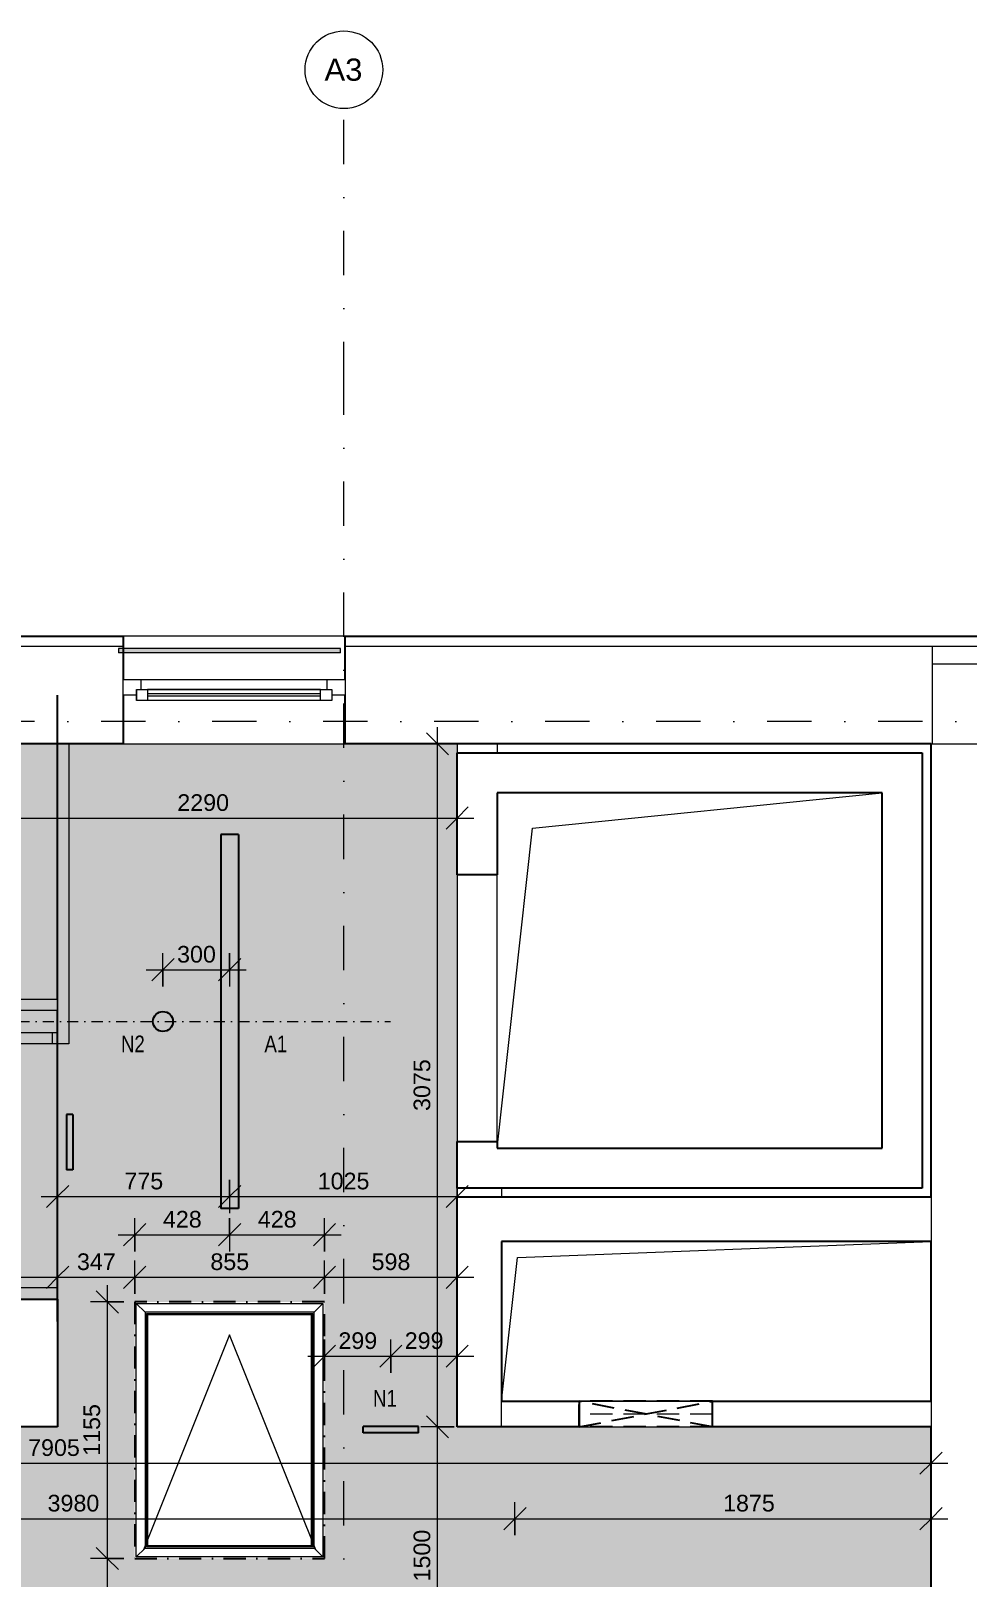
# Model space of a CAD drawing. Header units: millimetres. Extents: x -2236 to 45464, y -3604 to 14792.
# Drawn here: x 14790 to 19008, y 7799 to 14760 of the extents above; entities that cross this region are included whole.
import ezdxf

# ---------------------------------------------------------------- set-up
doc = ezdxf.new("R2010")
doc.units = ezdxf.units.MM
for name, pattern in [('ABMV_DashDot_2_2mm-S0_6mm', [110, 50, -30, 0, -30]), ('HA_Dash_3mm-S1mm', [150, 100, -50]), ('HA_DashDot_10mm-S3mm', [500, 200, -150, 0, -150]), ('HA_DashDot_4mm-S1mm', [200, 100, -50, 0, -50])]:
    doc.linetypes.add(name, pattern=pattern)
for name, color, linetype, lineweight in [('-UNDERLAY_A-AREA-____-OTLN', 9, 'Continuous', 25), ('-UNDERLAY_A-FLOR-____-OTLN', 9, 'Continuous', 9), ('-UNDERLAY_A-FLOR-HRAL-OTLN', 9, 'Continuous', 9), ('A-____-____-DIMS', 9, 'Continuous', 5), ('A-____-____-DIMS-50', 9, 'Continuous', 5), ('A-CLNG-____-OTLN', 9, 'Continuous', 9), ('A-CLNG-____-PATT', 9, 'Continuous', 9), ('A-DETL-____-OTLN', 9, 'Continuous', 25), ('A-DETL-GENF-OTLN', 9, 'Continuous', 9), ('A-FLOR-____-OTLN', 9, 'Continuous', 9), ('A-FLOR-____-OVHD', 9, 'HA_DashDot_4mm-S1mm', 25), ('A-GENM-____-HDLN', 9, 'HA_Dash_3mm-S1mm', 9), ('A-GENM-____-MCUT', 9, 'Continuous', 25), ('A-GENM-____-OTLN', 9, 'Continuous', 9), ('A-GLAZ-____-MCUT', 9, 'Continuous', 5), ('A-GLAZ-____-OTLN', 9, 'Continuous', 5), ('A-WALL-____-MCUT', 9, 'Continuous', 9), ('A-WALL-____-OTLN', 9, 'Continuous', 9), ('E-LITE-EQPM-IDEN', 9, 'Continuous', 9), ('E-LITE-EQPM-OTLN', 9, 'Continuous', 9), ('I-WALL-____-MCUT', 9, 'Continuous', 25), ('I-WALL-____-OTLN', 9, 'Continuous', 9), ('S-GRID-____-IDEN', 9, 'Continuous', 9), ('S-GRID-____-OTLN', 9, 'Continuous', 5)]:
    doc.layers.add(name, color=color, linetype=linetype, lineweight=lineweight)
doc.styles.add('Arial', font='arial.ttf', dxfattribs={"height": 100})
doc.styles.add('Arial_1', font='arial.ttf', dxfattribs={"height": 75})
doc.styles.add('Arial_2', font='arial.ttf', dxfattribs={"width": 0.8, "height": 75})
doc.dimstyles.new('Inner_Dimensions', dxfattribs={"dimscale": 304.8, "dimtxt": 76.519455, "dimasz": 0.328084, "dimexe": 0.246063, "dimexo": 0.0625, "dimgap": 0.032808, "dimtad": 1, "dimdec": 0, "dimzin": 0, "dimdsep": 46, "dimtxsty": 'Arial_1', "dimblk1": 'OBLIQUE', "dimblk2": 'OBLIQUE', "dimsah": 1, "dimcen": 0.09, "dimdle": 0.246063, "dimazin": 0, "dimtfac": 1, "dimtdec": 4, "dimtix": 1, "dimtmove": 2, "dimatfit": 3, "dimfxl": 0.246063, "dimfxlon": 1, "dimtvp": 1, "dimtolj": 1, "dimtzin": 0, "dimlwd": 9, "dimlwe": 9, "dimarcsym": 2})
doc.dimstyles.new('Inner_Dimensions_1', dxfattribs={"dimscale": 304.8, "dimtxt": 76.519455, "dimasz": 0.328084, "dimexe": 0.246063, "dimexo": 0.0625, "dimgap": 0.032808, "dimtad": 1, "dimdec": 0, "dimzin": 0, "dimdsep": 46, "dimtxsty": 'Arial_1', "dimblk1": 'OBLIQUE', "dimblk2": 'OBLIQUE', "dimsah": 1, "dimcen": 0.09, "dimdle": 0.246063, "dimazin": 0, "dimtfac": 1, "dimtdec": 4, "dimtix": 1, "dimtmove": 0, "dimatfit": 3, "dimfxl": 0.246063, "dimfxlon": 1, "dimtvp": 1, "dimtolj": 1, "dimtzin": 0, "dimlwd": 9, "dimlwe": 9, "dimarcsym": 2})

# ---------------------------------------------------------------- blocks, each defined once
blk = doc.blocks.new('Top Rail Type - Top Rail_Internal_-1382153-DSP_3NP-A')
at = {"layer": '-UNDERLAY_A-FLOR-HRAL-OTLN'}
for p, q in [((14960.4, 11550), (14910.4, 11550)), ((14910.4, 11550), (14910.4, 10324.6)), ((14960.4, 11550), (14960.4, 10324.6)), ((12619.6, 10400.4), (12694.6, 10400.4)), ((12619.6, 10275.4), (12619.6, 10400.4)), ((12694.6, 10350.4), (12694.6, 10400.4)), ((12694.6, 10400.4), (14910, 10400.4)), ((14910, 10350.4), (14910, 10400.4)), ((12669.6, 10350.4), (12694.6, 10350.4)), ((12669.6, 10275.4), (12669.6, 10350.4)), ((12694.6, 10350.4), (14910, 10350.4)), ((14910.4, 10324.6), (14910.4, 10249.6)), ((14960.4, 10324.6), (14960.4, 10199.6)), ((12619.6, 10199.6), (12619.6, 10275.4)), ((12669.6, 10199.6), (12669.6, 10275.4)), ((14885.4, 10249.6), (12669.6, 10249.6)), ((14885.4, 10249.6), (14885.4, 10199.6)), ((14910.4, 10249.6), (14885.4, 10249.6)), ((12619.6, 10199.6), (12669.6, 10199.6)), ((12669.6, 10199.6), (12619.6, 10199.6)), ((14885.4, 10199.6), (12669.6, 10199.6)), ((14960.4, 10199.6), (14885.4, 10199.6))]:
    blk.add_line(p, q, dxfattribs=at)
blk = doc.blocks.new('Railing - Railing-1646378-DSP_3NP-A')
at = {"layer": '-UNDERLAY_A-FLOR-HRAL-OTLN'}
blk.add_hatch(color=256, dxfattribs=at).paths.add_polyline_path([(16185, 11960), (16185, 11980), (15185, 11980), (15185, 11960), (16075.7, 11960)])
for p, q in [((15185, 11980), (15185, 11960)), ((16185, 11980), (15185, 11980)), ((16185, 11960), (16185, 11980)), ((16185, 11960), (15185, 11960))]:
    blk.add_line(p, q, dxfattribs=at)
blk = doc.blocks.new('Top Rail Type - Top Rail_Internal_-2185086-DSP_3NP-A')
at = {"layer": '-UNDERLAY_A-FLOR-HRAL-OTLN'}
for p, q in [((11830, 9100.4), (11830, 9050.4)), ((12404.3, 9100.4), (11830, 9100.4)), ((12404.3, 9050.4), (11830, 9050.4)), ((12404.3, 9100.4), (12404.3, 9050.4)), ((14910, 9100.4), (12404.3, 9100.4)), ((14910, 9050.4), (12404.3, 9050.4)), ((14910, 9050.4), (14910, 9100.4))]:
    blk.add_line(p, q, dxfattribs=at)
blk = doc.blocks.new('HA_WD_SinglePanel - 1000x2400-2168134-DSP_3NP-A')
at = {"layer": 'A-GLAZ-____-MCUT'}
for p, q in [((-500, 0), (-500, 70)), ((-500, 70), (-420, 70)), ((-420, 70), (-420, 25)), ((420, 25), (420, 70)), ((420, 70), (500, 70)), ((500, 70), (500, 0)), ((-440, 0), (-500, 0)), ((-440, -25), (-440, 25)), ((-440, 25), (-390, 25)), ((-390, 25), (-390, -25)), ((390, 5), (-390, 5)), ((390, -25), (390, 25)), ((390, 25), (440, 25)), ((440, 25), (440, -25)), ((500, 0), (440, 0)), ((-390, -25), (-440, -25)), ((390, -5), (-390, -5)), ((440, -25), (390, -25))]:
    blk.add_line(p, q, dxfattribs=at)
at = {"layer": 'A-GLAZ-____-OTLN'}
for p, q in [((-420, 70), (420, 70)), ((-440, 25), (-440, -25)), ((-440, 25), (440, 25)), ((390, 25), (-390, 25)), ((440, 25), (440, -25)), ((440, -25), (-440, -25)), ((390, -25), (-390, -25))]:
    blk.add_line(p, q, dxfattribs=at)
blk = doc.blocks.new('HA_GM_Shaft_Rectangle - Default-2065188-DSP_3NP-A')
at = {"layer": 'A-DETL-GENF-OTLN'}
for p, q in [((72, -72), (1935, 0)), ((0, -720), (72, -72))]:
    blk.add_line(p, q, dxfattribs=at)
at = {"layer": 'A-GENM-____-OTLN'}
for p, q in [((0, -720), (0, 0)), ((0, 0), (1935, 0)), ((1935, 0), (1935, -720)), ((1935, -720), (0, -720))]:
    blk.add_line(p, q, dxfattribs=at)
blk = doc.blocks.new('HA_GM_Shaft_Rectangle - Default-2065181-DSP_3NP-A')
at = {"layer": 'A-DETL-GENF-OTLN'}
for p, q in [((160, -160), (1735, 0)), ((0, -1600), (160, -160))]:
    blk.add_line(p, q, dxfattribs=at)
at = {"layer": 'A-GENM-____-OTLN'}
for p, q in [((0, -1600), (0, 0)), ((0, 0), (1735, 0)), ((1735, 0), (1735, -1600)), ((1735, -1600), (0, -1600))]:
    blk.add_line(p, q, dxfattribs=at)
blk = doc.blocks.new('Roof-Windows_VELUX_CXP_ISD-1 - CXP size 900x1200 _090120_-1849919-DSP_3NP-A')
at = {"layer": 'A-GLAZ-____-OTLN'}
for p, q in [((-530.8, 380.8), (-570.5, 420.5)), ((-570.5, -420.5), (-570.5, 420.5)), ((-570.5, 420.5), (570.5, 420.5)), ((570.5, 420.5), (530.8, 380.8)), ((570.5, 420.5), (570.5, -420.5)), ((530.8, 380.8), (-530.8, 380.8)), ((-530.8, 380.8), (-530.8, -380.8)), ((-524.8, -374.8), (-524.8, 374.8)), ((-524.8, 374.8), (-519.3, 369.3)), ((524.8, 374.8), (-524.8, 374.8)), ((-519.3, 369.3), (-519.3, -369.3)), ((519.3, 369.3), (-519.3, 369.3)), ((537.9, 387.9), (-429.3, 0)), ((519.3, 369.3), (524.8, 374.8)), ((519.3, -369.3), (519.3, 369.3)), ((524.8, 374.8), (524.8, -374.8)), ((530.8, -380.8), (530.8, 380.8)), ((-429.3, 0), (537.9, -387.9)), ((-530.8, -380.8), (-570.5, -420.5)), ((-530.8, -380.8), (530.8, -380.8)), ((-524.8, -374.8), (-519.3, -369.3)), ((524.8, -374.8), (-524.8, -374.8)), ((-519.3, -369.3), (519.3, -369.3)), ((524.8, -374.8), (519.3, -369.3)), ((530.8, -380.8), (570.5, -420.5)), ((570.5, -420.5), (-570.5, -420.5))]:
    blk.add_line(p, q, dxfattribs=at)
blk = doc.blocks.new('HA_LF_GenericSymbol_Linear - svitidlo 1683x80 A1-2180294-DSP_3NP-A')
at = {"layer": 'E-LITE-EQPM-OTLN', "color": 11, "lineweight": 25}
for p, q in [((40, 841.5), (-40, 841.5)), ((-40, 841.5), (-40, -841.5)), ((40, 841.5), (40, -841.5)), ((40, -841.5), (-40, -841.5))]:
    blk.add_line(p, q, dxfattribs=at)
blk = doc.blocks.new('HA_LF_N3l - N2-2142194-DSP_3NP-A')
at = {"layer": 'E-LITE-EQPM-OTLN', "color": 11, "lineweight": 25}
blk.add_circle((0, 0), 45, dxfattribs=at)
blk = doc.blocks.new('HA_LF_N1 - nouzove svitidlo 250x29-1940342-DSP_3NP-A')
at = {"layer": 'E-LITE-EQPM-OTLN', "color": 11, "lineweight": 25}
for p, q in [((14.5, 125), (-14.5, 125)), ((-14.5, 125), (-14.5, -125)), ((14.5, 125), (14.5, -125)), ((14.5, -125), (-14.5, -125))]:
    blk.add_line(p, q, dxfattribs=at)
blk = doc.blocks.new('TB_Porotherm KP11_5_1000mm - TB_Porotherm KP11_5_1000mm-V6-DSP_3NP-A')
at = {"layer": 'A-GENM-____-HDLN'}
for p, q in [((-300, 57.5), (300, 57.5)), ((-300, 0), (300, 0)), ((300, -57.5), (-300, -57.5))]:
    blk.add_line(p, q, dxfattribs=at)
blk = doc.blocks.new('HA_GM_Opening_Rectangle_WallBased - Default-2178602-DSP_3NP-A')
at = {"layer": 'A-GENM-____-MCUT', "linetype": 'HA_Dash_3mm-S1mm'}
for p, q in [((425, 57.5), (-175, -57.5)), ((-175, 57.5), (425, -57.5)), ((-175, 57.5), (-175, -57.5)), ((-175, 57.5), (425, 57.5)), ((425, 57.5), (425, -57.5)), ((-175, -57.5), (425, -57.5))]:
    blk.add_line(p, q, dxfattribs=at)
blk = doc.blocks.new('Grid - Radius 3_5mm-353793-DSP_3NP-A')
at = {"layer": 'S-GRID-____-IDEN'}
blk.add_circle((0, 0), 3.5, dxfattribs=at)
blk = doc.blocks.new('DIMBLOCK47-DSP_3NP-A')
at = {"layer": 'A-____-____-DIMS-50', "lineweight": 9}
for p, q in [((12990.5, 7986.7), (12990.5, 8136.7)), ((12990.5, 8061.7), (13040.5, 8111.7)), ((16970.5, 7986.7), (16970.5, 8136.7)), ((16970.5, 8061.7), (17020.5, 8111.7)), ((12990.5, 8061.7), (12940.5, 8011.7)), ((12990.5, 8061.7), (16970.5, 8061.7)), ((12990.5, 8061.7), (12990.5, 7986.7)), ((16970.5, 8061.7), (16920.5, 8011.7)), ((16970.5, 8061.7), (16970.5, 7986.7))]:
    blk.add_line(p, q, dxfattribs=at)
at = {"layer": 'A-____-____-DIMS-50', "color": 0, "lineweight": 9, "insert": (14865.1, 8169.1), "char_height": 75, "width": 276.883, "attachment_point": 1, "line_spacing_factor": 0.941778, "style": 'Arial_1'}
blk.add_mtext('3980', dxfattribs=at)
blk = doc.blocks.new('_Oblique')
at = {"color": 0, "linetype": 'ByBlock', "lineweight": -2}
blk.add_line((-0.5, -0.5), (0.5, 0.5), dxfattribs=at)
blk = doc.blocks.new('DIMBLOCK48-DSP_3NP-A')
at = {"layer": 'A-____-____-DIMS-50', "lineweight": 9}
for p, q in [((16970.5, 7986.7), (16970.5, 8136.7)), ((16970.5, 8061.7), (17020.5, 8111.7)), ((18845, 8136.7), (18845, 7986.7)), ((18845, 8061.7), (18845, 8136.7)), ((18845, 8061.7), (18895, 8111.7)), ((16970.5, 8061.7), (16920.5, 8011.7)), ((16970.5, 8061.7), (18920, 8061.7)), ((16970.5, 8061.7), (16970.5, 7986.7)), ((18845, 8061.7), (18795, 8011.7))]:
    blk.add_line(p, q, dxfattribs=at)
at = {"layer": 'A-____-____-DIMS-50', "color": 0, "lineweight": 9, "insert": (17908.2, 8169.1), "char_height": 75, "width": 276.883, "attachment_point": 1, "line_spacing_factor": 0.941778, "style": 'Arial_1'}
blk.add_mtext('1875', dxfattribs=at)
blk = doc.blocks.new('DIMBLOCK91-DSP_3NP-A')
at = {"layer": 'A-____-____-DIMS-50', "lineweight": 9}
for p, q in [((14910.5, 9437), (14910.5, 9587)), ((14910.5, 9512), (14960.5, 9562)), ((15685, 9587), (15685, 9437)), ((15685, 9512), (15685, 9587)), ((15685, 9512), (15735, 9562)), ((14835.5, 9512), (15685, 9512)), ((14910.5, 9512), (14860.5, 9462)), ((14910.5, 9512), (14910.5, 9437)), ((15685, 9512), (15635, 9462))]:
    blk.add_line(p, q, dxfattribs=at)
at = {"layer": 'A-____-____-DIMS-50', "color": 0, "lineweight": 9, "insert": (15211.2, 9619.4), "char_height": 75, "width": 207.662, "attachment_point": 1, "line_spacing_factor": 0.941778, "style": 'Arial_1'}
blk.add_mtext('775', dxfattribs=at)
blk = doc.blocks.new('DIMBLOCK92-DSP_3NP-A')
at = {"layer": 'A-____-____-DIMS-50', "lineweight": 9}
for p, q in [((15685, 9587), (15685, 9437)), ((15685, 9512), (15685, 9587)), ((15685, 9512), (15735, 9562)), ((16710, 9587), (16710, 9437)), ((16710, 9512), (16710, 9587)), ((16710, 9512), (16760, 9562)), ((15685, 9512), (15635, 9462)), ((15685, 9512), (16785, 9512)), ((16710, 9512), (16660, 9462))]:
    blk.add_line(p, q, dxfattribs=at)
at = {"layer": 'A-____-____-DIMS-50', "color": 0, "lineweight": 9, "insert": (16082.1, 9619.4), "char_height": 75, "width": 276.883, "attachment_point": 1, "line_spacing_factor": 0.941778, "style": 'Arial_1'}
blk.add_mtext('1025', dxfattribs=at)
blk = doc.blocks.new('DIMBLOCK95-DSP_3NP-A')
at = {"layer": 'A-____-____-DIMS-50', "lineweight": 9}
for p, q in [((14910.5, 9073.7), (14910.5, 9223.7)), ((14910.5, 9148.7), (14960.5, 9198.7)), ((15257.5, 9073.7), (15257.5, 9223.7)), ((15257.5, 9148.7), (15307.5, 9198.7)), ((14835.5, 9148.7), (15257.5, 9148.7)), ((14910.5, 9148.7), (14860.5, 9098.7)), ((14910.5, 9148.7), (14910.5, 9073.7)), ((15257.5, 9148.7), (15207.5, 9098.7)), ((15257.5, 9148.7), (15257.5, 9073.7))]:
    blk.add_line(p, q, dxfattribs=at)
at = {"layer": 'A-____-____-DIMS-50', "color": 0, "lineweight": 9, "insert": (14997.5, 9256.1), "char_height": 75, "width": 207.662, "attachment_point": 1, "line_spacing_factor": 0.941778, "style": 'Arial_1'}
blk.add_mtext('347', dxfattribs=at)
blk = doc.blocks.new('DIMBLOCK96-DSP_3NP-A')
at = {"layer": 'A-____-____-DIMS-50', "lineweight": 9}
for p, q in [((15257.5, 9073.7), (15257.5, 9223.7)), ((15257.5, 9148.7), (15307.5, 9198.7)), ((16112.5, 9073.7), (16112.5, 9223.7)), ((16112.5, 9148.7), (16162.5, 9198.7)), ((15257.5, 9148.7), (15207.5, 9098.7)), ((15257.5, 9148.7), (16112.5, 9148.7)), ((15257.5, 9148.7), (15257.5, 9073.7)), ((16112.5, 9148.7), (16062.5, 9098.7)), ((16112.5, 9148.7), (16112.5, 9073.7))]:
    blk.add_line(p, q, dxfattribs=at)
at = {"layer": 'A-____-____-DIMS-50', "color": 0, "lineweight": 9, "insert": (15598.5, 9256.1), "char_height": 75, "width": 207.662, "attachment_point": 1, "line_spacing_factor": 0.941778, "style": 'Arial_1'}
blk.add_mtext('855', dxfattribs=at)
blk = doc.blocks.new('DIMBLOCK97-DSP_3NP-A')
at = {"layer": 'A-____-____-DIMS-50', "lineweight": 9}
for p, q in [((16112.5, 9073.7), (16112.5, 9223.7)), ((16112.5, 9148.7), (16162.5, 9198.7)), ((16710, 9223.7), (16710, 9073.7)), ((16710, 9148.7), (16710, 9223.7)), ((16710, 9148.7), (16760, 9198.7)), ((16112.5, 9148.7), (16062.5, 9098.7)), ((16112.5, 9148.7), (16785, 9148.7)), ((16112.5, 9148.7), (16112.5, 9073.7)), ((16710, 9148.7), (16660, 9098.7))]:
    blk.add_line(p, q, dxfattribs=at)
at = {"layer": 'A-____-____-DIMS-50', "color": 0, "lineweight": 9, "insert": (16324.7, 9256.1), "char_height": 75, "width": 207.662, "attachment_point": 1, "line_spacing_factor": 0.941778, "style": 'Arial_1'}
blk.add_mtext('598', dxfattribs=at)
blk = doc.blocks.new('DIMBLOCK98-DSP_3NP-A')
at = {"layer": 'A-____-____-DIMS-50', "lineweight": 9}
for p, q in [((15134, 9037.5), (15084, 9087.5)), ((15134, 9112.5), (15134, 7882.5)), ((15209, 9037.5), (15059, 9037.5)), ((15134, 9037.5), (15184, 8987.5)), ((15134, 9037.5), (15209, 9037.5)), ((15209, 7882.5), (15059, 7882.5)), ((15134, 7882.5), (15084, 7932.5)), ((15134, 7882.5), (15184, 7832.5)), ((15134, 7882.5), (15209, 7882.5))]:
    blk.add_line(p, q, dxfattribs=at)
at = {"layer": 'A-____-____-DIMS-50', "color": 0, "lineweight": 9, "insert": (15026.6, 8344.6), "char_height": 75, "width": 276.883, "attachment_point": 1, "rotation": 90, "line_spacing_factor": 0.941778, "style": 'Arial_1'}
blk.add_mtext('1155', dxfattribs=at)
blk = doc.blocks.new('DIMBLOCK99-DSP_3NP-A')
at = {"layer": 'A-____-____-DIMS-50', "lineweight": 9}
for p, q in [((15209, 7882.5), (15059, 7882.5)), ((15134, 7882.5), (15084, 7932.5)), ((15134, 7882.5), (15134, 6900)), ((15134, 7882.5), (15184, 7832.5)), ((15134, 7882.5), (15209, 7882.5)), ((15209, 6975), (15059, 6975)), ((15134, 6975), (15084, 7025)), ((15134, 6975), (15184, 6925)), ((15134, 6975), (15209, 6975))]:
    blk.add_line(p, q, dxfattribs=at)
at = {"layer": 'A-____-____-DIMS-50', "color": 0, "lineweight": 9, "insert": (15026.6, 7342.2), "char_height": 75, "width": 207.662, "attachment_point": 1, "rotation": 90, "line_spacing_factor": 0.941778, "style": 'Arial_1'}
blk.add_mtext('907', dxfattribs=at)
blk = doc.blocks.new('DIMBLOCK118-DSP_3NP-A')
at = {"layer": 'A-____-____-DIMS-50', "lineweight": 9}
for p, q in [((15257.5, 9265.1), (15257.5, 9415.1)), ((15685, 9415.1), (15685, 9265.1)), ((15685, 9340.1), (15685, 9415.1)), ((15182.5, 9340.1), (15685, 9340.1)), ((15257.5, 9340.1), (15207.5, 9290.1)), ((15257.5, 9340.1), (15307.5, 9390.1)), ((15257.5, 9340.1), (15257.5, 9265.1)), ((15685, 9340.1), (15635, 9290.1)), ((15685, 9340.1), (15735, 9390.1))]:
    blk.add_line(p, q, dxfattribs=at)
at = {"layer": 'A-____-____-DIMS-50', "color": 0, "lineweight": 9, "insert": (15384.7, 9447.4), "char_height": 75, "width": 207.662, "attachment_point": 1, "line_spacing_factor": 0.941778, "style": 'Arial_1'}
blk.add_mtext('428', dxfattribs=at)
blk = doc.blocks.new('DIMBLOCK119-DSP_3NP-A')
at = {"layer": 'A-____-____-DIMS-50', "lineweight": 9}
for p, q in [((15685, 9415.1), (15685, 9265.1)), ((15685, 9340.1), (15685, 9415.1)), ((16112.5, 9265.1), (16112.5, 9415.1)), ((15685, 9340.1), (15635, 9290.1)), ((15685, 9340.1), (15735, 9390.1)), ((15685, 9340.1), (16187.5, 9340.1)), ((16112.5, 9340.1), (16062.5, 9290.1)), ((16112.5, 9340.1), (16162.5, 9390.1)), ((16112.5, 9340.1), (16112.5, 9265.1))]:
    blk.add_line(p, q, dxfattribs=at)
at = {"layer": 'A-____-____-DIMS-50', "color": 0, "lineweight": 9, "insert": (15812.2, 9447.4), "char_height": 75, "width": 207.662, "attachment_point": 1, "line_spacing_factor": 0.941778, "style": 'Arial_1'}
blk.add_mtext('428', dxfattribs=at)
blk = doc.blocks.new('DIMBLOCK136-DSP_3NP-A')
at = {"layer": 'A-____-____-DIMS-50', "lineweight": 9}
for p, q in [((10940.5, 8386.7), (10940.5, 8236.7)), ((10940.5, 8311.7), (10940.5, 8386.7)), ((10940.5, 8311.7), (10990.5, 8361.7)), ((18845, 8386.7), (18845, 8236.7)), ((18845, 8311.7), (18845, 8386.7)), ((18845, 8311.7), (18895, 8361.7)), ((10865.5, 8311.7), (18920, 8311.7)), ((10940.5, 8311.7), (10890.5, 8261.7)), ((18845, 8311.7), (18795, 8261.7))]:
    blk.add_line(p, q, dxfattribs=at)
at = {"layer": 'A-____-____-DIMS-50', "color": 0, "lineweight": 9, "insert": (14777.4, 8419.1), "char_height": 75, "width": 276.883, "attachment_point": 1, "line_spacing_factor": 0.941778, "style": 'Arial_1'}
blk.add_mtext('7905', dxfattribs=at)
blk = doc.blocks.new('DIMBLOCK137-DSP_3NP-A')
at = {"layer": 'A-____-____-DIMS-50', "lineweight": 9}
for p, q in [((16621.4, 8475), (16571.4, 8525)), ((16696.4, 8475), (16546.4, 8475)), ((16621.4, 6900), (16621.4, 8475)), ((16621.4, 8475), (16671.4, 8425)), ((16621.4, 8475), (16696.4, 8475)), ((16546.4, 6975), (16696.4, 6975)), ((16621.4, 6975), (16546.4, 6975)), ((16621.4, 6975), (16571.4, 7025)), ((16621.4, 6975), (16671.4, 6925))]:
    blk.add_line(p, q, dxfattribs=at)
at = {"layer": 'A-____-____-DIMS-50', "color": 0, "lineweight": 9, "insert": (16514, 7778.9), "char_height": 75, "width": 276.883, "attachment_point": 1, "rotation": 90, "line_spacing_factor": 0.941778, "style": 'Arial_1'}
blk.add_mtext('1500', dxfattribs=at)
blk = doc.blocks.new('DIMBLOCK138-DSP_3NP-A')
at = {"layer": 'A-____-____-DIMS-50', "lineweight": 9}
for p, q in [((16621.4, 11550), (16571.4, 11600)), ((16621.4, 8475), (16621.4, 11625)), ((16546.4, 11550), (16696.4, 11550)), ((16621.4, 11550), (16546.4, 11550)), ((16621.4, 11550), (16671.4, 11500)), ((16621.4, 8475), (16571.4, 8525)), ((16696.4, 8475), (16546.4, 8475)), ((16621.4, 8475), (16671.4, 8425)), ((16621.4, 8475), (16696.4, 8475))]:
    blk.add_line(p, q, dxfattribs=at)
at = {"layer": 'A-____-____-DIMS-50', "color": 0, "lineweight": 9, "insert": (16514, 9897.1), "char_height": 75, "width": 276.883, "attachment_point": 1, "rotation": 90, "line_spacing_factor": 0.941778, "style": 'Arial_1'}
blk.add_mtext('3075', dxfattribs=at)
blk = doc.blocks.new('DIMBLOCK140-DSP_3NP-A')
at = {"layer": 'A-____-____-DIMS-50', "lineweight": 9}
for p, q in [((14420, 11290.9), (14420, 11140.9)), ((14420, 11215.9), (14420, 11290.9)), ((16710, 11290.9), (16710, 11140.9)), ((16710, 11215.9), (16710, 11290.9)), ((14420, 11215.9), (14370, 11165.9)), ((14420, 11215.9), (14470, 11265.9)), ((14420, 11215.9), (16785, 11215.9)), ((16710, 11215.9), (16660, 11165.9)), ((16710, 11215.9), (16760, 11265.9))]:
    blk.add_line(p, q, dxfattribs=at)
at = {"layer": 'A-____-____-DIMS-50', "color": 0, "lineweight": 9, "insert": (15449.6, 11323.2), "char_height": 75, "width": 276.883, "attachment_point": 1, "line_spacing_factor": 0.941778, "style": 'Arial_1'}
blk.add_mtext('2290', dxfattribs=at)
blk = doc.blocks.new('DIMBLOCK155-DSP_3NP-A')
at = {"layer": 'A-____-____-DIMS-50', "lineweight": 9}
for p, q in [((15385, 10458.1), (15385, 10608.1)), ((15385, 10533.1), (15435, 10583.1)), ((15685, 10608.1), (15685, 10458.1)), ((15685, 10533.1), (15685, 10608.1)), ((15685, 10533.1), (15735, 10583.1)), ((15310, 10533.1), (15760, 10533.1)), ((15385, 10533.1), (15335, 10483.1)), ((15385, 10533.1), (15385, 10458.1)), ((15685, 10533.1), (15635, 10483.1))]:
    blk.add_line(p, q, dxfattribs=at)
at = {"layer": 'A-____-____-DIMS-50', "color": 0, "lineweight": 9, "insert": (15448.5, 10640.4), "char_height": 75, "width": 207.662, "attachment_point": 1, "line_spacing_factor": 0.941778, "style": 'Arial_1'}
blk.add_mtext('300', dxfattribs=at)
blk = doc.blocks.new('DIMBLOCK156-DSP_3NP-A')
at = {"layer": 'A-____-____-DIMS-50', "lineweight": 9}
for p, q in [((16112.5, 8868.3), (16112.5, 8718.3)), ((16112.5, 8793.3), (16112.5, 8868.3)), ((16112.5, 8793.3), (16162.5, 8843.3)), ((16411.3, 8718.3), (16411.3, 8868.3)), ((16411.3, 8793.3), (16461.3, 8843.3)), ((16037.5, 8793.3), (16411.3, 8793.3)), ((16112.5, 8793.3), (16062.5, 8743.3)), ((16411.3, 8793.3), (16361.3, 8743.3)), ((16411.3, 8793.3), (16411.3, 8718.3))]:
    blk.add_line(p, q, dxfattribs=at)
at = {"layer": 'A-____-____-DIMS-50', "color": 0, "lineweight": 9, "insert": (16175.3, 8900.7), "char_height": 75, "width": 207.662, "attachment_point": 1, "line_spacing_factor": 0.941778, "style": 'Arial_1'}
blk.add_mtext('299', dxfattribs=at)
blk = doc.blocks.new('DIMBLOCK157-DSP_3NP-A')
at = {"layer": 'A-____-____-DIMS-50', "lineweight": 9}
for p, q in [((16411.3, 8718.3), (16411.3, 8868.3)), ((16411.3, 8793.3), (16461.3, 8843.3)), ((16710, 8868.3), (16710, 8718.3)), ((16710, 8793.3), (16710, 8868.3)), ((16710, 8793.3), (16760, 8843.3)), ((16411.3, 8793.3), (16361.3, 8743.3)), ((16411.3, 8793.3), (16785, 8793.3)), ((16411.3, 8793.3), (16411.3, 8718.3)), ((16710, 8793.3), (16660, 8743.3))]:
    blk.add_line(p, q, dxfattribs=at)
at = {"layer": 'A-____-____-DIMS-50', "color": 0, "lineweight": 9, "insert": (16474.1, 8900.7), "char_height": 75, "width": 207.662, "attachment_point": 1, "line_spacing_factor": 0.941778, "style": 'Arial_1'}
blk.add_mtext('299', dxfattribs=at)
blk = doc.blocks.new('DIMBLOCK159-DSP_3NP-A')
at = {"layer": 'A-____-____-DIMS-50', "lineweight": 9}
for p, q in [((10940.5, 9223.7), (10940.5, 9073.7)), ((10940.5, 9148.7), (10940.5, 9223.7)), ((10940.5, 9148.7), (10990.5, 9198.7)), ((14910.5, 9073.7), (14910.5, 9223.7)), ((14910.5, 9148.7), (14960.5, 9198.7)), ((10865.5, 9148.7), (14985.5, 9148.7)), ((10940.5, 9148.7), (10890.5, 9098.7)), ((14910.5, 9148.7), (14860.5, 9098.7)), ((14910.5, 9148.7), (14910.5, 9073.7))]:
    blk.add_line(p, q, dxfattribs=at)
at = {"layer": 'A-____-____-DIMS-50', "color": 0, "lineweight": 9, "insert": (12810.1, 9256.1), "char_height": 75, "width": 276.883, "attachment_point": 1, "line_spacing_factor": 0.941778, "style": 'Arial_1'}
blk.add_mtext('3970', dxfattribs=at)

msp = doc.modelspace()

# ---------------------------------------------------------------- hatches: boundary and pattern name
at = {"layer": 'A-CLNG-____-PATT', "lineweight": 5}
h = msp.add_hatch(color=256, dxfattribs=at)
h.paths.add_polyline_path([(10940.5, 6975), (18845, 6975), (18845, 8475), (16710, 8475), (16710, 11550), (14510, 11550), (14510, 11532.6), (14420, 11532.6), (14420, 9767.8), (10940.5, 9767.8), (10940.5, 9050), (14910.5, 9050), (14910.5, 8475), (12857.5, 8475), (12857.5, 8472.5), (12793.5, 8472.5), (12793.5, 8475), (10940.5, 8475), (10940.5, 7225)])
h.paths.add_polyline_path([(15257.5, 7882.5), (15257.5, 9037.5), (16112.5, 9037.5), (16112.5, 7882.5), (15347.7, 7882.5)])

# ---------------------------------------------------------------- linework, layer by layer
at = {"layer": '-UNDERLAY_A-AREA-____-OTLN'}
for p, q in [((14910, 10400.4), (14910, 11770)), ((14910, 8950), (14910, 10350.4))]:
    msp.add_line(p, q, dxfattribs=at)
at = {"layer": '-UNDERLAY_A-FLOR-____-OTLN'}
for p, q in [((18850, 11990), (18850, 11550)), ((18850, 11910), (24794.8, 11910))]:
    msp.add_line(p, q, dxfattribs=at)
at = {"layer": 'A-CLNG-____-OTLN'}
for p, q in [((16710, 11550), (16710, 11510)), ((16710, 9550), (16710, 9510))]:
    msp.add_line(p, q, dxfattribs=at)
at = {"layer": 'A-DETL-____-OTLN', "linetype": 'ABMV_DashDot_2_2mm-S0_6mm', "lineweight": 5}
for p, q in [((14910, 10350.4), (14910, 10249.6)), ((11210, 10300), (16410, 10300))]:
    msp.add_line(p, q, dxfattribs=at)
at = {"layer": 'A-FLOR-____-OTLN'}
for p, q in [((16890, 11550), (16890, 11510)), ((16910, 9550), (16910, 9510))]:
    msp.add_line(p, q, dxfattribs=at)
at = {"layer": 'A-FLOR-____-OVHD'}
for p, q in [((16112.5, 9037.5), (15257.5, 9037.5)), ((15257.5, 9037.5), (15257.5, 7882.5)), ((16112.5, 7882.5), (16112.5, 9037.5)), ((15257.5, 7882.5), (16112.5, 7882.5))]:
    msp.add_line(p, q, dxfattribs=at)
at = {"layer": 'A-WALL-____-MCUT', "lineweight": 25}
for p, q in [((6510, 12035), (15205, 12035)), ((15205, 12035), (15205, 11840)), ((16205, 11840), (16205, 12035)), ((16205, 12035), (24955.7, 12035)), ((15205, 11770), (15205, 11550)), ((16205, 11550), (16205, 11770)), ((15205, 11550), (14510, 11550)), ((18845, 11550), (16205, 11550))]:
    msp.add_line(p, q, dxfattribs=at)
at = {"layer": 'A-WALL-____-MCUT'}
for p, q in [((14405, 11990), (15205, 11990)), ((16205, 11990), (19095, 11990)), ((18845, 11550), (19095, 11550)), ((18845, 9510), (18845, 9310)), ((16910, 8475), (16910, 8590)), ((18845, 8590), (18845, 8475))]:
    msp.add_line(p, q, dxfattribs=at)
at = {"layer": 'A-WALL-____-OTLN'}
for p, q in [((16205, 12035), (15205, 12035)), ((15205, 11550), (16205, 11550))]:
    msp.add_line(p, q, dxfattribs=at)
at = {"layer": 'I-WALL-____-MCUT'}
for p, q in [((16710, 11510), (18805, 11510)), ((16710, 10960), (16710, 11510)), ((18805, 11510), (18805, 9550)), ((18845, 9510), (18845, 11550)), ((18625, 11330), (16890, 11330)), ((16890, 11330), (16890, 10960)), ((18625, 9730), (18625, 11330)), ((16890, 10960), (16710, 10960)), ((16710, 9550), (16710, 9760)), ((16710, 9760), (16890, 9760)), ((16890, 9760), (16890, 9730)), ((16890, 9730), (18625, 9730)), ((18805, 9550), (16710, 9550)), ((16710, 9510), (18845, 9510)), ((16710, 8475), (16710, 9510)), ((18845, 9310), (16910, 9310)), ((16910, 9310), (16910, 8590)), ((18845, 8590), (18845, 9310)), ((10940.5, 9050), (14910.5, 9050)), ((14910.5, 9050), (14910.5, 8475)), ((16910, 8590), (17260, 8590)), ((17260, 8590), (17260, 8475)), ((17860, 8590), (18845, 8590)), ((17860, 8475), (17860, 8590)), ((14910.5, 8475), (14460, 8475)), ((17260, 8475), (16710, 8475)), ((18845, 8475), (17860, 8475)), ((18845, 6975), (18845, 8475))]:
    msp.add_line(p, q, dxfattribs=at)
at = {"layer": 'I-WALL-____-OTLN'}
for p, q in [((16710, 10960), (16710, 9760)), ((16890, 9760), (16890, 10960)), ((17860, 8590), (17260, 8590)), ((17260, 8475), (17860, 8475))]:
    msp.add_line(p, q, dxfattribs=at)
at = {"layer": 'S-GRID-____-OTLN', "linetype": 'HA_DashDot_10mm-S3mm', "lineweight": 9}
for p, q in [((16200, 13159.9), (16200, 14409.9)), ((16200, -1971.1), (16200, 13159.9)), ((24807.7, 11650), (-547.2, 11650))]:
    msp.add_line(p, q, dxfattribs=at)

# ---------------------------------------------------------------- block references
at = {"layer": '-UNDERLAY_A-FLOR-HRAL-OTLN'}
for name in ['Railing - Railing-1646378-DSP_3NP-A', 'Top Rail Type - Top Rail_Internal_-1382153-DSP_3NP-A', 'Top Rail Type - Top Rail_Internal_-2185086-DSP_3NP-A']:
    msp.add_blockref(name, (0, 0), dxfattribs=at)
at = {"layer": 'A-GENM-____-OTLN', "lineweight": 5}
for name, p in [('HA_GM_Shaft_Rectangle - Default-2065181-DSP_3NP-A', (16890, 11330)), ('HA_GM_Shaft_Rectangle - Default-2065188-DSP_3NP-A', (16910, 9310))]:
    msp.add_blockref(name, p, dxfattribs=at)
at = {"layer": 'A-GENM-____-OTLN', "rotation": 180}
for name, p in [('TB_Porotherm KP11_5_1000mm - TB_Porotherm KP11_5_1000mm-V6-DSP_3NP-A', (17560, 8532.5)), ('HA_GM_Opening_Rectangle_WallBased - Default-2178602-DSP_3NP-A', (17685, 8532.5))]:
    msp.add_blockref(name, p, dxfattribs=at)
at = {"layer": 'A-GLAZ-____-OTLN'}
msp.add_blockref('HA_WD_SinglePanel - 1000x2400-2168134-DSP_3NP-A', (15705, 11770), dxfattribs=at)
at = {"layer": 'A-GLAZ-____-OTLN', "rotation": 269.9999999999994}
msp.add_blockref('Roof-Windows_VELUX_CXP_ISD-1 - CXP size 900x1200 _090120_-1849919-DSP_3NP-A', (15685, 8460), dxfattribs=at)
at = {"layer": 'E-LITE-EQPM-OTLN', "color": 11, "lineweight": 25}
for name, p in [('HA_LF_GenericSymbol_Linear - svitidlo 1683x80 A1-2180294-DSP_3NP-A', (15685, 10300)), ('HA_LF_N3l - N2-2142194-DSP_3NP-A', (15385, 10300)), ('HA_LF_N1 - nouzove svitidlo 250x29-1940342-DSP_3NP-A', (14964.5, 9756.8))]:
    msp.add_blockref(name, p, dxfattribs=at)
at = {"layer": 'E-LITE-EQPM-OTLN', "color": 11, "lineweight": 25, "rotation": 269.9999999999997}
msp.add_blockref('HA_LF_N1 - nouzove svitidlo 250x29-1940342-DSP_3NP-A', (16411.3, 8462), dxfattribs=at)
at = {"layer": 'S-GRID-____-IDEN', "xscale": 49.99999999999998, "yscale": 49.99999999999998, "zscale": 49.99999999999998}
msp.add_blockref('Grid - Radius 3_5mm-353793-DSP_3NP-A', (16200, 14584.9), dxfattribs=at)

# ---------------------------------------------------------------- texts
at = {"layer": 'E-LITE-EQPM-IDEN', "lineweight": 5, "char_height": 75, "attachment_point": 1, "style": 'Arial_2'}
for s, insert, width in [('N2', (15195.8, 10236.9), 131.477), ('A1', (15842, 10236.9), 125.063), ('N1', (16331.5, 8640.6), 131.477)]:
    msp.add_mtext(s, dxfattribs=dict(at, insert=insert, width=width))
at = {"layer": 'S-GRID-____-IDEN', "lineweight": 5, "insert": (16112.6, 14635.6), "char_height": 100, "width": 212.447, "attachment_point": 1, "style": 'Arial'}
msp.add_mtext('A3', dxfattribs=at)

# ---------------------------------------------------------------- dimensions: what is measured, and where the dimension line sits
at = {"layer": 'A-____-____-DIMS', "lineweight": 9}
for base, p1, p2, override, picture, middle in [((16621.4, 11550), (16696.4, 8475), (16546.4, 11550), {"dimpost": '<>', "dimfxl": 3078.656363}, 'DIMBLOCK138-DSP_3NP-A', (16573.1, 10012.5)), ((15134, 7882.5), (15209, 9037.5), (15209, 7882.5), {"dimpost": '<>', "dimfxl": 1155}, 'DIMBLOCK98-DSP_3NP-A', (15085.7, 8460)), ((15133.9803, 6975), (15208.9803, 7882.4604), (15208.9803, 6975), {"dimpost": '<>', "dimfxl": 907.460368}, 'DIMBLOCK99-DSP_3NP-A', (15085.6873, 7428.7302))]:
    dim = msp.add_linear_dim(base=base, p1=p1, p2=p2, angle=90, dimstyle='Inner_Dimensions_1', override=override, dxfattribs=at)
    dim.commit()
    dim.dimension.update_dxf_attribs({"geometry": picture, "text_midpoint": middle})
for base, p1, p2, override, picture, middle in [((16710, 11215.9), (14420, 11290.9), (16710, 11290.9), {"dimpost": '<>', "dimfxl": 2290.038943}, 'DIMBLOCK140-DSP_3NP-A', (15565, 11264.1)), ((15685, 10533.1), (15385, 10458.1), (15685, 10608.1), {"dimpost": '<>', "dimfxl": 335.410197}, 'DIMBLOCK155-DSP_3NP-A', (15535, 10581.4)), ((15685, 9511.987), (14910.4945, 9436.987), (15685, 9586.987), {"dimpost": '<>', "dimfxl": 788.897195}, 'DIMBLOCK91-DSP_3NP-A', (15297.7472, 9560.1265)), ((16710, 9512), (15685, 9587), (16710, 9587), {"dimpost": '<>', "dimfxl": 1025}, 'DIMBLOCK92-DSP_3NP-A', (16197.5, 9560.3)), ((15685, 9340.0589482), (15257.5, 9265.0589482), (15685, 9415.0589482), {"dimpost": '<>', "dimfxl": 453.052149}, 'DIMBLOCK118-DSP_3NP-A', (15471.25, 9388.3519225)), ((16112.5, 9340.0589482), (15685, 9415.0589482), (16112.5, 9265.0589482), {"dimpost": '<>', "dimfxl": 453.052149}, 'DIMBLOCK119-DSP_3NP-A', (15898.75, 9388.3519225)), ((14910.5, 9148.7), (10940.5, 9223.7), (14910.5, 9073.7), {"dimpost": '<>', "dimfxl": 3972.832743}, 'DIMBLOCK159-DSP_3NP-A', (12925.5, 9197)), ((15257.5, 9148.7), (14910.5, 9073.7), (15257.5, 9073.7), {"dimpost": '<>', "dimfxl": 347.005509}, 'DIMBLOCK95-DSP_3NP-A', (15084, 9197)), ((16112.5, 9148.7), (15257.5, 9073.7), (16112.5, 9073.7), {"dimpost": '<>', "dimfxl": 855}, 'DIMBLOCK96-DSP_3NP-A', (15685, 9197)), ((16710, 9148.7264044), (16112.5, 9073.7264044), (16710, 9223.7264044), {"dimpost": '<>', "dimfxl": 616.040786}, 'DIMBLOCK97-DSP_3NP-A', (16411.25, 9197.0193787)), ((16411.3, 8793.3), (16112.5, 8868.3), (16411.3, 8718.3), {"dimpost": '<>', "dimfxl": 334.29263}, 'DIMBLOCK156-DSP_3NP-A', (16261.9, 8841.6)), ((16710, 8793.3), (16411.3, 8718.3), (16710, 8868.3), {"dimpost": '<>', "dimfxl": 334.29263}, 'DIMBLOCK157-DSP_3NP-A', (16560.6, 8841.6)), ((18845, 8311.743), (10940.4945, 8386.743), (18845, 8386.743), {"dimpost": '<>', "dimfxl": 7904.505509}, 'DIMBLOCK136-DSP_3NP-A', (14892.7472, 8360.036)), ((16970.5, 8061.7), (12990.5, 7986.7), (16970.5, 7986.7), {"dimpost": '<>', "dimfxl": 3980}, 'DIMBLOCK47-DSP_3NP-A', (14980.5, 8110.1))]:
    dim = msp.add_linear_dim(base=base, p1=p1, p2=p2, dimstyle='Inner_Dimensions_1', override=override, dxfattribs=at)
    dim.commit()
    dim.dimension.update_dxf_attribs({"geometry": picture, "text_midpoint": middle})
dim = msp.add_linear_dim(base=(16621.4, 8475), p1=(16546.4, 6975), p2=(16696.4, 8475), angle=90, dimstyle='Inner_Dimensions', override={"dimpost": '<>', "dimfxl": 1507.481343}, dxfattribs=at)
dim.commit()
dim.dimension.update_dxf_attribs({"geometry": 'DIMBLOCK137-DSP_3NP-A', "text_midpoint": (16564, 7917.4), "dimtype": 160, "text_rotation": 90})
dim = msp.add_linear_dim(base=(18845, 8061.743), p1=(16970.4945, 7986.743), p2=(18845, 8136.743), dimstyle='Inner_Dimensions', override={"dimpost": '<>', "dimfxl": 1880.497515}, dxfattribs=at)
dim.commit()
dim.dimension.update_dxf_attribs({"geometry": 'DIMBLOCK48-DSP_3NP-A', "text_midpoint": (18046.6296, 8119.1103), "dimtype": 160})

doc.saveas('drawing.dxf')
